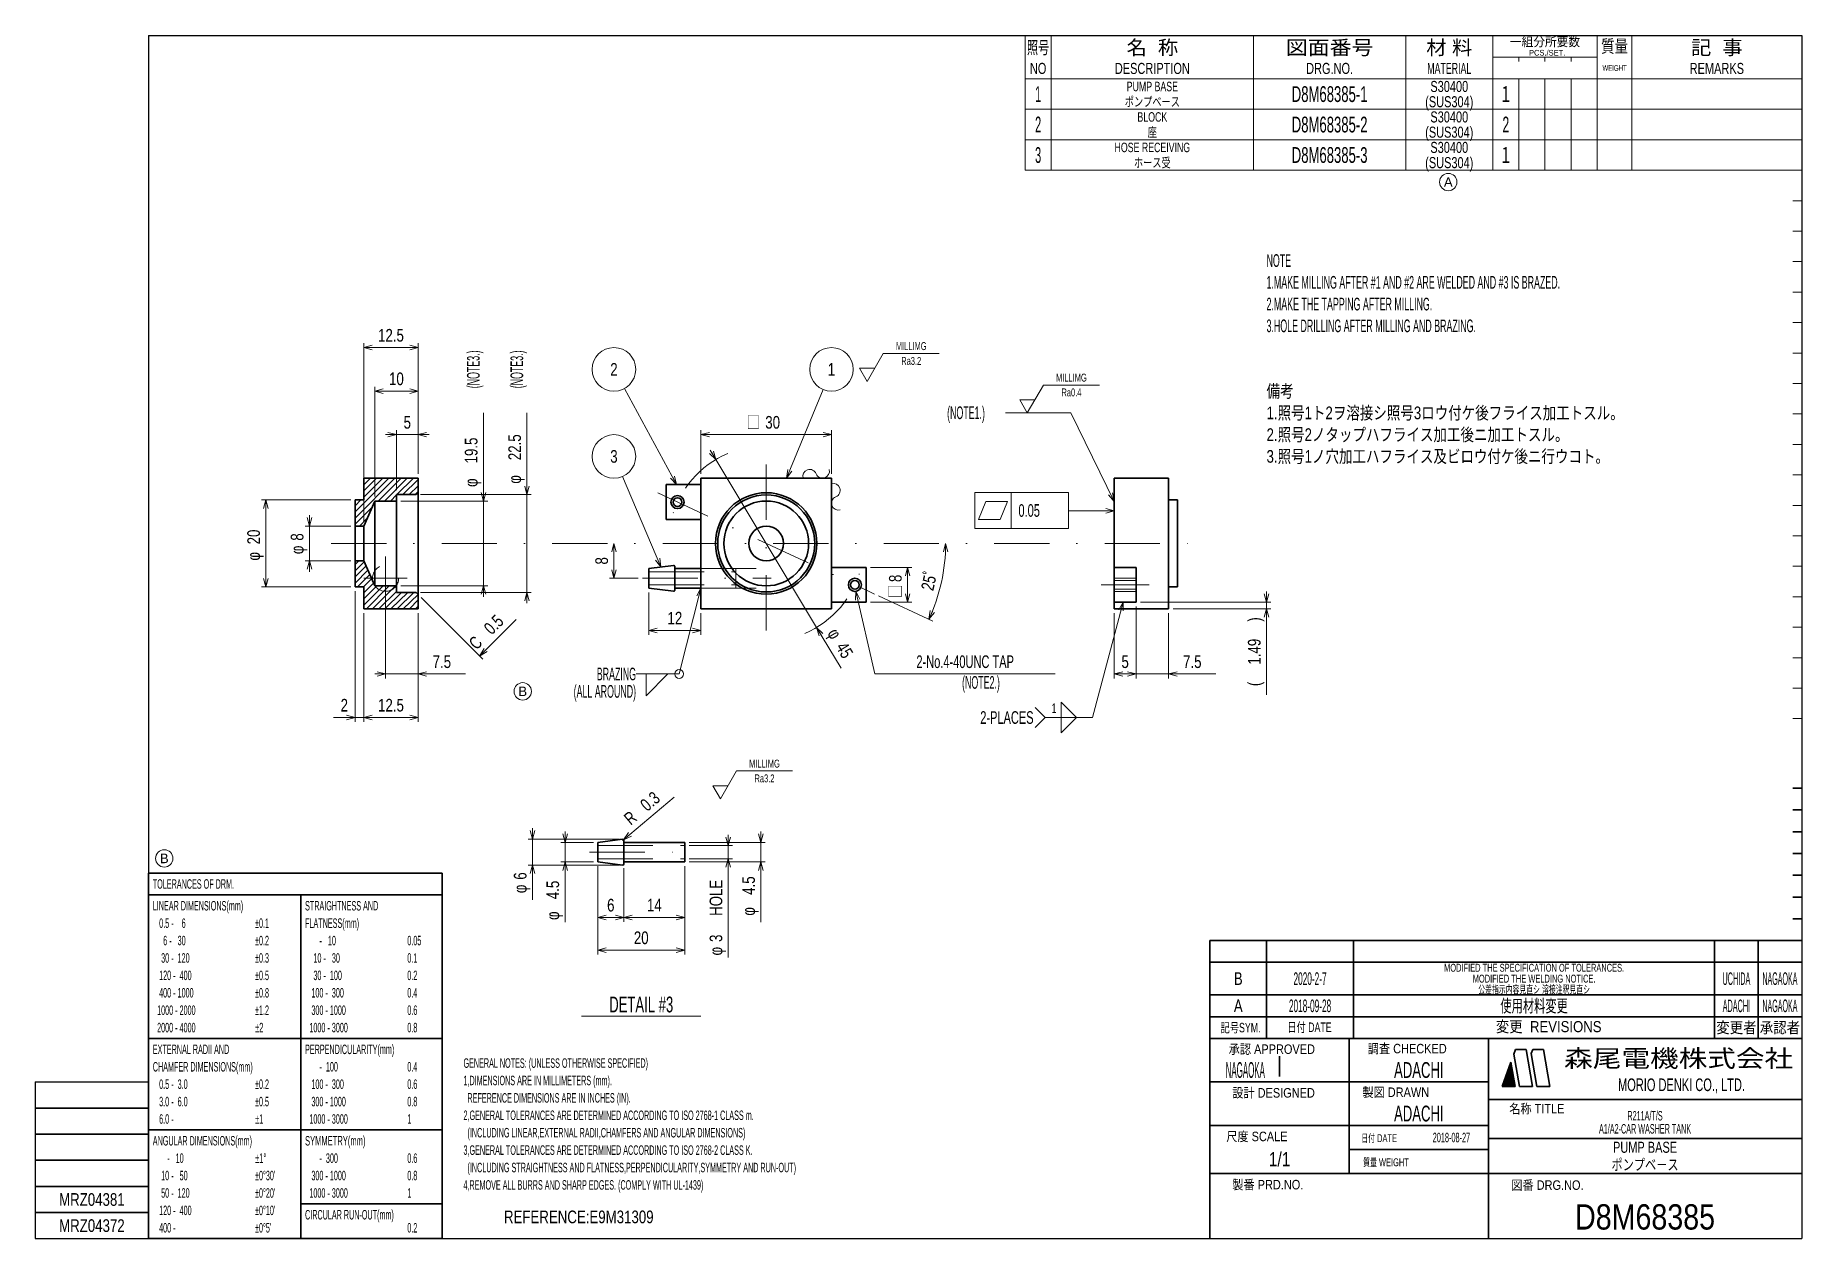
# Model space of a CAD drawing. Header units: millimetres. Extents: x 7 to 413, y 10 to 287.
import ezdxf
from ezdxf.enums import TextEntityAlignment as Align

# ---------------------------------------------------------------- set-up
doc = ezdxf.new("R2010")
doc.units = ezdxf.units.MM
doc.linetypes.add('DASHDOT', pattern=[25.3, 12.7, -6.3, 0, -6.3])
doc.linetypes.add('DASHED', pattern=[19, 12.7, -6.3])
for name, color, linetype in [('GR1_03', 7, 'Continuous'), ('GR1_15', 7, 'Continuous'), ('GR1_16', 7, 'Continuous'), ('図面枠B6M', 7, 'Continuous'), ('図面枠D8M', 7, 'Continuous'), ('表題、部品表_01', 7, 'Continuous'), ('表題、部品表_02', 7, 'Continuous'), ('表題、部品表_03', 7, 'Continuous'), ('表題、部品表_Layer1', 7, 'Continuous')]:
    doc.layers.add(name, color=color, linetype=linetype)
doc.styles.add('HG丸ｺﾞｼｯｸM-PRO', font='')
doc.styles.get('HG丸ｺﾞｼｯｸM-PRO').set_extended_font_data('HG丸ｺﾞｼｯｸM-PRO')

# ---------------------------------------------------------------- blocks, each defined once
blk = doc.blocks.new('BLKF024')
at = {"layer": '図面枠D8M', "color": 4, "linetype": 'Continuous', "lineweight": 13}
for p, q in [((344.778471, 46.998727), (346.524087, 48.744343)), ((344.8594, 47.221078), (346.502888, 48.864566)), ((344.940329, 47.443428), (346.48169, 48.984789)), ((345.021258, 47.665778), (346.460491, 49.105012)), ((345.102186, 47.888128), (346.439293, 49.225235)), ((345.183115, 48.110479), (346.418094, 49.345457)), ((345.264044, 48.332829), (346.396896, 49.46568)), ((345.344973, 48.555179), (346.375697, 49.585903)), ((345.425902, 48.777529), (346.354499, 49.706126)), ((345.506831, 48.999879), (346.3333, 49.826349)), ((345.58776, 49.22223), (346.312102, 49.946572)), ((345.668689, 49.44458), (346.290903, 50.066794)), ((345.749617, 49.66693), (346.269705, 50.187017)), ((345.830546, 49.88928), (346.248506, 50.30724)), ((345.911475, 50.111631), (346.227307, 50.427463)), ((345.992404, 50.333981), (346.206109, 50.547686)), ((346.073333, 50.556331), (346.18491, 50.667909)), ((346.154262, 50.778681), (346.163712, 50.788131)), ((344.157871, 45.246757), (346.693675, 47.782561)), ((344.211969, 45.442276), (346.672477, 47.902784)), ((344.292898, 45.664626), (346.651278, 48.023006)), ((344.299292, 45.246757), (346.714874, 47.662338)), ((344.373827, 45.886976), (346.63008, 48.143229)), ((344.440714, 45.246757), (346.736072, 47.542115)), ((344.454756, 46.109327), (346.608881, 48.263452)), ((344.535684, 46.331677), (346.587682, 48.383675)), ((344.582135, 45.246757), (346.757271, 47.421892)), ((344.616613, 46.554027), (346.566484, 48.503898)), ((344.697542, 46.776377), (346.545285, 48.624121)), ((344.723556, 45.246757), (346.778469, 47.301669)), ((344.864978, 45.246757), (346.799668, 47.181447)), ((345.006399, 45.246757), (346.820866, 47.061224)), ((345.147821, 45.246757), (346.842065, 46.941001)), ((345.289242, 45.246757), (346.863263, 46.820778)), ((345.430663, 45.246757), (346.884462, 46.700555)), ((345.572085, 45.246757), (346.90566, 46.580332)), ((345.713506, 45.246757), (346.926859, 46.46011)), ((345.854927, 45.246757), (346.948057, 46.339887)), ((345.996349, 45.246757), (346.969256, 46.219664)), ((346.13777, 45.246757), (346.990455, 46.099441)), ((346.279191, 45.246757), (347.011653, 45.979218)), ((346.420613, 45.246757), (347.032852, 45.858995)), ((346.562034, 45.246757), (347.05405, 45.738773)), ((346.703455, 45.246757), (347.075249, 45.61855)), ((346.844877, 45.246757), (347.096447, 45.498327)), ((346.986298, 45.246757), (347.117646, 45.378104)), ((347.12772, 45.246757), (347.138844, 45.257881))]:
    blk.add_line(p, q, dxfattribs=at)
blk = doc.blocks.new('BLKF023')
at = {"layer": '図面枠D8M', "color": 2, "linetype": 'Continuous', "lineweight": 25}
for p, q in [((33, 286.75), (413, 286.75)), ((33, 286.75), (33, 10.25)), ((413, 286.75), (413, 10.25)), ((7, 46.25), (7, 10.25)), ((7, 46.25), (33, 46.25)), ((7, 10.25), (413, 10.25))]:
    blk.add_line(p, q, dxfattribs=at)
at = {"layer": '図面枠D8M', "color": 4, "linetype": 'Continuous', "lineweight": 13}
for p, q in [((413, 269.75), (411, 269.75)), ((413, 262.75), (411, 262.75)), ((413, 255.75), (411, 255.75)), ((413, 248.75), (411, 248.75)), ((413, 241.75), (411, 241.75)), ((413, 234.75), (411, 234.75)), ((413, 227.75), (411, 227.75)), ((413, 220.75), (411, 220.75)), ((413, 213.75), (411, 213.75)), ((413, 206.75), (411, 206.75)), ((413, 199.75), (411, 199.75)), ((413, 192.75), (411, 192.75)), ((413, 185.75), (411, 185.75)), ((413, 178.75), (411, 178.75)), ((413, 171.75), (411, 171.75)), ((413, 164.75), (411, 164.75)), ((413, 157.75), (411, 157.75)), ((413, 150.75), (411, 150.75)), ((413, 143.75), (411, 143.75)), ((413, 136.75), (411, 136.75)), ((411, 129.75), (413, 129.75))]:
    blk.add_line(p, q, dxfattribs=at)
at = {"layer": '図面枠D8M', "color": 3, "linetype": 'Continuous', "lineweight": 35}
for p, q in [((413, 113.75), (411, 113.75)), ((413, 108.75), (411, 108.75)), ((413, 103.75), (411, 103.75)), ((413, 98.75), (411, 98.75)), ((413, 93.75), (411, 93.75)), ((413, 88.75), (411, 88.75)), ((413, 83.75), (411, 83.75)), ((277, 78.75), (413, 78.75)), ((277, 78.75), (277, 10.25)), ((290, 78.75), (290, 56.25)), ((310, 78.75), (310, 56.25)), ((393, 78.75), (393, 56.25)), ((403, 78.75), (403, 56.25)), ((277, 73.75), (413, 73.75)), ((277, 66.25), (413, 66.25)), ((277, 61.25), (413, 61.25)), ((277, 56.25), (413, 56.25)), ((309, 56.25), (309, 25.25)), ((341, 56.25), (341, 10.25)), ((346.84, 52.65), (347.23, 53.75)), ((347.23, 53.75), (349.64, 53.75)), ((351.14, 45.25), (349.64, 53.75)), ((351.18, 53.75), (350.82, 52.76)), ((351.18, 53.75), (353.64, 53.75)), ((355.14, 45.25), (353.64, 53.75)), ((293, 52.17), (293, 47.48)), ((344.14, 45.25), (346.16, 50.8)), ((347.14, 45.25), (346.16, 50.8)), ((348.14, 45.25), (346.84, 52.65)), ((352.14, 45.25), (350.82, 52.76)), ((277, 46.25), (341, 46.25)), ((344.14, 45.25), (347.14, 45.25)), ((348.14, 45.25), (351.14, 45.25)), ((352.14, 45.25), (355.14, 45.25)), ((341, 42.25), (413, 42.25)), ((7, 40.25), (33, 40.25)), ((7, 34.25), (33, 34.25)), ((277, 36.25), (341, 36.25)), ((341, 33.25), (413, 33.25)), ((309, 30.75), (341, 30.75)), ((7, 28.25), (33, 28.25)), ((277, 25.25), (413, 25.25)), ((7, 22.25), (33, 22.25)), ((33, 16.25), (7, 16.25))]:
    blk.add_line(p, q, dxfattribs=at)
at = {"layer": '図面枠D8M', "color": 4, "linetype": 'Continuous', "lineweight": 13}
blk.add_blockref('BLKF024', (0, 0), dxfattribs=at)
at = {"layer": '図面枠D8M', "color": 4, "linetype": 'Continuous', "lineweight": 13, "style": 'HG丸ｺﾞｼｯｸM-PRO'}
for s, height, width, p in [('記号SYM.', 2.182, 0.69227, (284.03, 58.74)), ('日付 DATE', 2.182, 0.692507, (299.87, 58.83)), ('変更  REVISIONS', 2.5455, 0.887352, (354.85, 58.97)), ('変更者', 2.545, 0.887717, (398, 58.75)), ('承認者', 2.545, 0.887717, (408, 58.75)), ('承認 APPROVED', 2.1818, 0.863151, (291.21, 53.79)), ('調査 CHECKED', 2.182, 0.863174, (322.34, 53.92)), ('設計 DESIGNED', 2.1818, 0.862613, (291.61, 43.76)), ('製図 DRAWN', 2.182, 0.863099, (319.7, 43.9)), ('名称 TITLE', 2.182, 0.862489, (352.13, 40.11)), ('尺度 SCALE', 2.182, 0.862581, (287.78, 33.74)), ('日付 DATE', 1.818, 0.618255, (315.88, 33.34)), ('質量 WEIGHT', 1.818, 0.618812, (317.46, 27.8)), ('製番 PRD.NO.', 2.182, 0.863299, (290.29, 22.66)), ('図番 DRG.NO.', 2.182, 0.863083, (354.56, 22.56))]:
    blk.add_text(s, height=height, dxfattribs=dict(at, width=width)).set_placement(p, align=Align.MIDDLE_CENTER)
at = {"layer": '図面枠D8M', "color": 2, "linetype": 'Continuous', "lineweight": 25, "style": 'HG丸ｺﾞｼｯｸM-PRO', "width": 1.206081}
blk.add_text('森尾電機株式会社', height=4, dxfattribs=at).set_placement((384.72, 51.68), align=Align.MIDDLE_CENTER)
at = {"layer": '図面枠D8M', "color": 3, "linetype": 'Continuous', "lineweight": 35, "style": 'HG丸ｺﾞｼｯｸM-PRO', "width": 0.652197}
blk.add_text('MORIO DENKI CO., LTD.', height=2.9091, dxfattribs=at).set_placement((385.38, 45.61), align=Align.MIDDLE_CENTER)
blk = doc.blocks.new('BLKF025')
at = {"layer": '図面枠D8M', "color": 3, "linetype": 'Continuous', "lineweight": 35, "style": 'HG丸ｺﾞｼｯｸM-PRO'}
for s, height, width, p in [('MODIFIED THE SPECIFICATION OF TOLERANCES.', 1.8182, 0.618603, (351.5, 72.5)), ('B', 2.91, 0.78204, (283.5, 70)), ('2020-2-7', 2.909, 0.488281, (300, 70)), ('UCHIDA', 2.909, 0.415827, (398, 70)), ('NAGAOKA', 2.909, 0.334453, (408, 70)), ('A', 2.91, 0.782973, (283.5, 63.75)), ('2018-09-28', 2.909, 0.488281, (300, 63.75)), ('使用材料変更', 2.909, 0.651535, (351.5, 63.75)), ('ADACHI', 2.909, 0.415454, (398, 63.75)), ('NAGAOKA', 2.909, 0.334453, (408, 63.75)), ('NAGAOKA', 3.636, 0.374843, (285.11, 49)), ('ADACHI', 3.636, 0.619335, (325, 49)), ('ADACHI', 3.636, 0.619335, (325, 39)), ('A1/A2-CAR WASHER TANK', 2.1818, 0.522378, (377, 35.5)), ('R211A/T/S', 2.182, 0.521472, (377, 38.5)), ('2018-08-27', 2.182, 0.482412, (332.5, 33.5)), ('PUMP BASE', 2.545, 0.742362, (377, 31.25)), ('1/1', 3.273, 0.80628, (293, 28.5)), ('D8M68385', 5.818, 0.845432, (377, 15.25))]:
    blk.add_text(s, height=height, dxfattribs=dict(at, width=width)).set_placement(p, align=Align.MIDDLE_CENTER)
blk = doc.blocks.new('BLKF026')
at = {"layer": 'GR1_03', "color": 4, "linetype": 'Continuous', "lineweight": 13}
for p, q in [((80.5, 175.828427), (89.671573, 185)), ((80.5, 177.24264), (88.257359, 185)), ((82.5, 180.656854), (86.843146, 185)), ((82.5, 182.071068), (85.428932, 185)), ((82.5, 183.485281), (84.014718, 185)), ((82.5, 184.899495), (82.600505, 185)), ((85.835786, 179.75), (91.085786, 185)), ((87.25, 179.75), (92.5, 185)), ((90.064213, 181.25), (93.914213, 185)), ((91.478427, 181.25), (95, 184.671573)), ((92.892641, 181.25), (95, 183.257359)), ((80.5, 178.656854), (81.843146, 180)), ((88.664213, 179.75), (90, 181.185786)), ((94.306854, 181.25), (95, 181.943146)), ((80.5, 174.414213), (84.357087, 178.271301)), ((81.5, 174), (83.269231, 175.769231))]:
    blk.add_line(p, q, dxfattribs=at)
blk = doc.blocks.new('BLKF027')
at = {"layer": 'GR1_03', "color": 4, "linetype": 'Continuous', "lineweight": 13}
for p, q in [((80.5, 165.134776), (81.365224, 166)), ((80.5, 163.720563), (82.584678, 165.805241)), ((80.5, 162.306349), (83.013227, 164.819577)), ((80.5, 160.892135), (83.441777, 163.833913)), ((81.022078, 160), (83.870326, 162.848249)), ((82.436291, 160), (84.298876, 161.862585)), ((82.5, 158.649495), (84.727426, 160.876921)), ((82.5, 155.821068), (86.928932, 160.25)), ((82.5, 157.235281), (85.514718, 160.25)), ((83.093146, 155), (88.343146, 160.25)), ((84.507359, 155), (89.757359, 160.25)), ((85.921573, 155), (90, 158.978427)), ((87.335786, 155), (91.185786, 158.75)), ((88.75, 155), (92.6, 158.75)), ((90.164213, 155), (94.014213, 158.75)), ((91.578427, 155), (94.964213, 158.285786)), ((92.992641, 155), (95, 157.007359)), ((94.406854, 155), (95, 155.593146))]:
    blk.add_line(p, q, dxfattribs=at)
blk = doc.blocks.new('FXTIP_ARROW_S')
at = {"color": 0, "linetype": 'Continuous', "lineweight": -2}
for q in [(-1, 0), (-0.97, 0.26), (-0.97, -0.26)]:
    blk.add_line((0, 0), q, dxfattribs=at)
blk = doc.blocks.new('BLKF028')
at = {"layer": '表題、部品表_02', "color": 4, "linetype": 'Continuous', "lineweight": 13}
for p, q in [((234.5, 276.75), (234.5, 269.75)), ((234.5, 276.75), (413, 276.75)), ((240.5, 276.75), (240.5, 269.75)), ((287, 276.75), (287, 269.75)), ((322, 276.75), (322, 269.75)), ((342, 276.75), (342, 269.75)), ((348, 276.75), (348, 269.75)), ((354, 276.75), (354, 269.75)), ((360, 269.75), (360, 276.75)), ((366, 276.75), (366, 269.75)), ((374, 276.75), (374, 269.75)), ((413, 276.75), (413, 269.75)), ((234.5, 269.75), (413, 269.75))]:
    blk.add_line(p, q, dxfattribs=at)
blk = doc.blocks.new('BLKF030')
at = {"layer": '表題、部品表_02', "color": 4, "linetype": 'Continuous', "lineweight": 13}
for p, q in [((234.5, 269.75), (234.5, 262.75)), ((234.5, 269.75), (413, 269.75)), ((240.5, 269.75), (240.5, 262.75)), ((287, 269.75), (287, 262.75)), ((322, 269.75), (322, 262.75)), ((342, 269.75), (342, 262.75)), ((348, 269.75), (348, 262.75)), ((354, 269.75), (354, 262.75)), ((360, 262.75), (360, 269.75)), ((366, 269.75), (366, 262.75)), ((374, 269.75), (374, 262.75)), ((413, 269.75), (413, 262.75)), ((234.5, 262.75), (413, 262.75))]:
    blk.add_line(p, q, dxfattribs=at)
blk = doc.blocks.new('BLKF032')
at = {"layer": '表題、部品表_02', "color": 4, "linetype": 'Continuous', "lineweight": 13}
for p, q in [((234.5, 262.75), (234.5, 255.75)), ((234.5, 262.75), (413, 262.75)), ((240.5, 262.75), (240.5, 255.75)), ((287, 262.75), (287, 255.75)), ((322, 262.75), (322, 255.75)), ((342, 262.75), (342, 255.75)), ((348, 262.75), (348, 255.75)), ((354, 262.75), (354, 255.75)), ((360, 255.75), (360, 262.75)), ((366, 262.75), (366, 255.75)), ((374, 262.75), (374, 255.75)), ((413, 262.75), (413, 255.75)), ((234.5, 255.75), (413, 255.75))]:
    blk.add_line(p, q, dxfattribs=at)
blk = doc.blocks.new('FXTIP_ARROW_E')
at = {"color": 0, "linetype": 'Continuous', "lineweight": -2}
for q in [(-1, 0), (-0.97, 0.26), (-0.97, -0.26)]:
    blk.add_line((0, 0), q, dxfattribs=at)
blk = doc.blocks.new('BLKF034')
at = {"layer": 'GR1_16', "color": 4, "linetype": 'Continuous', "lineweight": 13}
for p, q in [((246.31, 130), (242.81, 133.5)), ((242.81, 126.5), (242.81, 133.5)), ((246.31, 130), (242.81, 126.5))]:
    blk.add_line(p, q, dxfattribs=at)
blk = doc.blocks.new('BLKF035')
at = {"layer": '表題、部品表_Layer1', "color": 4, "linetype": 'Continuous', "lineweight": 13}
blk.add_circle((331.77, 253.04), 2, dxfattribs=at)
at = {"layer": '表題、部品表_Layer1', "color": 4, "linetype": 'Continuous', "lineweight": 13, "style": 'HG丸ｺﾞｼｯｸM-PRO', "width": 1.042301}
blk.add_text('A', height=2.18, dxfattribs=at).set_placement((331.77, 253.04), align=Align.MIDDLE_CENTER)
blk = doc.blocks.new('BLKF037')
at = {"layer": '表題、部品表_01', "color": 4, "linetype": 'Continuous', "lineweight": 13}
for p, q in [((234.5, 286.75), (234.5, 276.75)), ((234.5, 286.75), (413, 286.75)), ((240.5, 286.75), (240.5, 276.75)), ((287, 286.75), (287, 276.75)), ((322, 286.75), (322, 276.75)), ((342, 286.75), (342, 276.75)), ((366, 286.75), (366, 276.75)), ((374, 286.75), (374, 276.75)), ((413, 286.75), (413, 276.75)), ((342, 281.75), (366, 281.75)), ((348, 280.75), (348, 281.75)), ((354, 281.75), (354, 280.75)), ((360, 281.75), (360, 280.75)), ((234.5, 276.75), (413, 276.75))]:
    blk.add_line(p, q, dxfattribs=at)
at = {"layer": '表題、部品表_01', "color": 3, "linetype": 'Continuous', "lineweight": 35, "style": 'HG丸ｺﾞｼｯｸM-PRO'}
for s, height, width, p in [('照号', 2.909, 0.651535, (237.5, 283.95)), ('名  称', 3.273, 1.042426, (263.75, 283.95)), ('図面番号', 3.273, 1.127518, (304.5, 283.95)), ('材 料', 3.273, 1.042439, (332, 283.95)), ('一組分所要数', 2.036, 0.966638, (354, 285.25)), ('質量', 2.909, 0.781842, (370, 284.25)), ('記  事', 3.273, 1.042426, (393.5, 283.95)), ('NO', 2.545, 0.740841, (237.5, 279.15)), ('DESCRIPTION', 2.5455, 0.741365, (263.75, 279.15)), ('DRG.NO.', 2.545, 0.741189, (304.5, 279.15)), ('MATERIAL', 2.545, 0.594756, (332, 279.15)), ('PCS./SET.', 1.309, 0.862935, (354.5, 282.75)), ('REMARKS', 2.545, 0.742803, (393.5, 279.15)), ('WEIGHT', 1.309, 0.635507, (370, 279.25))]:
    blk.add_text(s, height=height, dxfattribs=dict(at, width=width)).set_placement(p, align=Align.MIDDLE_CENTER)
blk = doc.blocks.new('BLKF036')
at = {"layer": '表題、部品表_01', "color": 3, "linetype": 'Continuous', "lineweight": 13}
blk.add_blockref('BLKF037', (0, 0), dxfattribs=at)
blk = doc.blocks.new('BLKF038')
at = {"layer": '図面枠D8M', "color": 3, "linetype": 'Continuous', "lineweight": 35}
for p, q in [((33, 94.25), (100.5, 94.25)), ((33, 94.25), (33, 10.25)), ((100.5, 10.25), (100.5, 94.25)), ((33, 89.25), (100.5, 89.25)), ((68, 10.25), (68, 89.25)), ((33, 56.25), (68, 56.25)), ((68, 56.25), (100.5, 56.25)), ((33, 35.25), (68, 35.25)), ((68, 35.25), (100.5, 35.25)), ((68, 18.25), (100.5, 18.25)), ((33, 10.25), (100.5, 10.25))]:
    blk.add_line(p, q, dxfattribs=at)
at = {"layer": '図面枠D8M', "color": 4, "linetype": 'Continuous', "lineweight": 13, "style": 'HG丸ｺﾞｼｯｸM-PRO'}
for s, height, width, p in [('TOLERANCES OF DRM.', 2.1818, 0.522208, (34, 91.75)), ('LINEAR DIMENSIONS(mm)', 2.1818, 0.521664, (34, 86.75)), ('STRAIGHTNESS AND', 2.1818, 0.521949, (69, 86.75)), (' 0.5 -    6', 2.1818, 0.524049, (35, 82.75)), ('±0.1', 2.182, 0.52198, (57.5, 82.75)), ('FLATNESS(mm)', 2.1818, 0.521994, (69, 82.75)), ('   6 -   30', 2.1818, 0.52397, (35, 78.75)), ('±0.2', 2.182, 0.52198, (57.5, 78.75)), ('     -   10', 2.1818, 0.524651, (70, 78.75)), ('0.05', 2.182, 0.52205, (92.5, 78.75)), ('  30 -  120', 2.1818, 0.522893, (35, 74.75)), ('±0.3', 2.182, 0.52198, (57.5, 74.75)), ('  10 -   30', 2.1818, 0.523391, (70, 74.75)), ('0.1', 2.182, 0.522424, (92.5, 74.75)), (' 120 -  400', 2.1818, 0.52246, (35, 70.75)), ('±0.5', 2.182, 0.52198, (57.5, 70.75)), ('  30 -  100', 2.1818, 0.522893, (70, 70.75)), ('0.2', 2.182, 0.522424, (92.5, 70.75)), (' 400 - 1000', 2.1818, 0.52208, (35, 66.75)), ('±0.8', 2.182, 0.52198, (57.5, 66.75)), (' 100 -  300', 2.1818, 0.52246, (70, 66.75)), ('0.4', 2.182, 0.522424, (92.5, 66.75)), ('1000 - 2000', 2.1818, 0.521744, (35, 62.75)), ('±1.2', 2.182, 0.52198, (57.5, 62.75)), (' 300 - 1000', 2.1818, 0.52208, (70, 62.75)), ('0.6', 2.182, 0.522424, (92.5, 62.75)), ('2000 - 4000', 2.1818, 0.521744, (35, 58.75)), ('±2', 2.182, 0.521216, (57.5, 58.75)), ('1000 - 3000', 2.1818, 0.521744, (70, 58.75)), ('0.8', 2.182, 0.522424, (92.5, 58.75)), ('EXTERNAL RADII AND', 2.1818, 0.522426, (34, 53.75)), ('PERPENDICULARITY(mm)', 2.1818, 0.521822, (69, 53.75)), ('CHAMFER DIMENSIONS(mm)', 2.1818, 0.521615, (34, 49.75)), ('     -  100', 2.1818, 0.52397, (70, 49.75)), ('0.4', 2.182, 0.522424, (92.5, 49.75)), (' 0.5 -  3.0', 2.1818, 0.523514, (35, 45.75)), ('±0.2', 2.182, 0.52198, (57.5, 45.75)), (' 100 -  300', 2.1818, 0.52246, (70, 45.75)), ('0.6', 2.182, 0.522424, (92.5, 45.75)), (' 3.0 -  6.0', 2.1818, 0.523514, (35, 41.75)), ('±0.5', 2.182, 0.52198, (57.5, 41.75)), (' 300 - 1000', 2.1818, 0.52208, (70, 41.75)), ('0.8', 2.182, 0.522424, (92.5, 41.75)), (' 6.0 -', 2.182, 0.523279, (35, 37.75)), ('±1', 2.182, 0.521216, (57.5, 37.75)), ('1000 - 3000', 2.1818, 0.521744, (70, 37.75)), ('1', 2.18, 0.521199, (92.5, 37.75)), ('ANGULAR DIMENSIONS(mm)', 2.1818, 0.521887, (34, 32.75)), ('SYMMETRY(mm)', 2.1818, 0.521222, (69, 32.75)), ('     -   10', 2.1818, 0.524651, (35, 28.75)), ('±1°', 2.182, 0.52122, (57.5, 28.75)), ('     -  300', 2.1818, 0.52397, (70, 28.75)), ('0.6', 2.182, 0.522424, (92.5, 28.75)), ('  10 -   50', 2.1818, 0.523391, (35, 24.75)), ("±0°30'", 2.182, 0.521679, (57.5, 24.75)), (' 300 - 1000', 2.1818, 0.52208, (70, 24.75)), ('0.8', 2.182, 0.522424, (92.5, 24.75)), ('  50 -  120', 2.1818, 0.522893, (35, 20.75)), ("±0°20'", 2.182, 0.521679, (57.5, 20.75)), ('1000 - 3000', 2.1818, 0.521744, (70, 20.75)), ('1', 2.18, 0.521199, (92.5, 20.75)), (' 120 -  400', 2.1818, 0.52246, (35, 16.75)), ("±0°10'", 2.182, 0.521679, (57.5, 16.75)), ('CIRCULAR RUN-OUT(mm)', 2.1818, 0.521639, (69, 15.75)), (' 400 -', 2.182, 0.52234, (35, 12.75)), ("±0°5'", 2.182, 0.521776, (57.5, 12.75)), ('0.2', 2.182, 0.522424, (92.5, 12.75))]:
    blk.add_text(s, height=height, dxfattribs=dict(at, width=width)).set_placement(p, align=Align.MIDDLE_LEFT)
blk = doc.blocks.new('BLKF039')
at = {"layer": '表題、部品表_Layer1', "color": 4, "linetype": 'Continuous', "lineweight": 13}
blk.add_circle((36.64, 97.62), 2, dxfattribs=at)
at = {"layer": '表題、部品表_Layer1', "color": 4, "linetype": 'Continuous', "lineweight": 13, "style": 'HG丸ｺﾞｼｯｸM-PRO', "width": 1.04272}
blk.add_text('B', height=2.18, dxfattribs=at).set_placement((36.64, 97.62), align=Align.MIDDLE_CENTER)
blk = doc.blocks.new('BLKF040')
at = {"layer": '表題、部品表_Layer1', "color": 4, "linetype": 'Continuous', "lineweight": 13}
blk.add_circle((119.03, 136.01), 2, dxfattribs=at)
at = {"layer": '表題、部品表_Layer1', "color": 4, "linetype": 'Continuous', "lineweight": 13, "style": 'HG丸ｺﾞｼｯｸM-PRO', "width": 1.04272}
blk.add_text('B', height=2.18, dxfattribs=at).set_placement((119.03, 136.01), align=Align.MIDDLE_CENTER)

msp = doc.modelspace()

# ---------------------------------------------------------------- linework, layer by layer
at = {"layer": 'GR1_03', "color": 4, "linetype": 'DASHDOT', "lineweight": 13}
for p, q in [((175, 150), (175, 190)), ((150.08, 181.62), (199.92, 158.38)), ((75, 170), (275, 170)), ((87.5, 167), (87.5, 157)), ((92.5, 162), (82.5, 162)), ((146.55, 162), (176.16, 162)), ((252, 160.49), (263, 160.49)), ((141.93, 102.02), (142.27, 102.06)), ((142.27, 101.72), (142.27, 102.06)), ((134.38, 99.06), (158.91, 99.06)), ((141.93, 96.11), (142.27, 96.06)), ((142.27, 96.06), (142.27, 96.4))]:
    msp.add_line(p, q, dxfattribs=at)
at = {"layer": 'GR1_03', "color": 3, "linetype": 'Continuous', "lineweight": 35}
for p, q in [((82.5, 185), (95, 185)), ((82.5, 180), (82.5, 185)), ((95, 155), (95, 185)), ((160, 183.51), (152, 183.51)), ((152, 183.51), (152, 175.51)), ((190, 185), (160, 185)), ((160, 185), (160, 155)), ((190, 155), (190, 185)), ((267.5, 185), (255, 185)), ((255, 155), (255, 185)), ((267.5, 155), (267.5, 185)), ((80.5, 160), (80.5, 180)), ((80.5, 180), (82.5, 180)), ((82.5, 174), (85, 179.75)), ((85, 160.25), (85, 179.75)), ((85, 179.75), (90, 179.75)), ((90, 158.75), (90, 181.25)), ((90, 181.25), (94.5, 181.25)), ((94.5, 181.25), (95, 181.75)), ((269.5, 180), (267.5, 180)), ((269.5, 160), (269.5, 180)), ((160, 175.51), (152, 175.51)), ((80.5, 174), (82.5, 174)), ((82.5, 166), (82.5, 174)), ((80.5, 166), (82.5, 166)), ((82.5, 166), (85, 160.25)), ((148, 164.25), (153.66, 164.96)), ((148, 164.25), (148, 159.75)), ((154, 164.66), (154, 159.34)), ((154, 164.25), (160, 164.25)), ((190, 164.49), (198, 164.49)), ((198, 156.49), (198, 164.49)), ((255, 164.49), (260, 164.49)), ((260, 156.49), (260, 164.49)), ((80.5, 160), (82.5, 160)), ((82.5, 155), (82.5, 160)), ((85, 160.25), (90, 160.25)), ((90, 158.75), (94.5, 158.75)), ((94.5, 158.75), (95, 158.25)), ((148, 159.75), (153.66, 159.04)), ((154, 159.75), (160, 159.75)), ((269.5, 160), (267.5, 160)), ((82.5, 155), (95, 155)), ((160, 155), (190, 155)), ((190, 156.49), (198, 156.49)), ((255, 156.49), (260, 156.49)), ((267.5, 155), (255, 155)), ((136.27, 101.31), (141.93, 102.02)), ((142.27, 96.4), (142.27, 101.72)), ((136.27, 101.31), (136.27, 96.81)), ((142.27, 101.31), (156.27, 101.31)), ((156.27, 101.31), (156.27, 96.81)), ((136.27, 96.81), (141.93, 96.11)), ((142.27, 96.81), (156.27, 96.81))]:
    msp.add_line(p, q, dxfattribs=at)
at = {"layer": 'GR1_03', "color": 4, "linetype": 'DASHED', "lineweight": 13}
for p, q in [((148, 163.5), (168, 163.5)), ((160, 164.25), (175, 164.25)), ((168, 164.25), (168, 159.75)), ((148, 160.5), (168, 160.5)), ((160, 159.75), (175, 159.75)), ((255, 161.99), (260, 161.99)), ((255, 161.49), (260, 161.49)), ((255, 159.49), (260, 159.49)), ((255, 158.99), (260, 158.99)), ((136.27, 100.56), (156.27, 100.56)), ((136.27, 97.56), (156.27, 97.56))]:
    msp.add_line(p, q, dxfattribs=at)
at = {"layer": 'GR1_03', "color": 3, "linetype": 'Continuous', "lineweight": 35}
for centre, radius in [((154.61, 179.51), 1.5), ((154.61, 179.51), 1), ((175, 170), 11.65), ((175, 170), 11.15), ((175, 170), 9.75), ((175, 170), 4), ((195.39, 160.49), 1.5), ((195.39, 160.49), 1)]:
    msp.add_circle(centre, radius, dxfattribs=at)
at = {"layer": 'GR1_03', "color": 4, "linetype": 'DASHDOT', "lineweight": 13}
msp.add_circle((87.5, 162), 3, dxfattribs=at)
msp.add_arc((175, 170), 22.5, 113.1897, 165.2403, dxfattribs=at)
at = {"layer": 'GR1_03', "color": 4, "linetype": 'Continuous', "lineweight": 13}
for centre, start, end in [((184.99, 185.42), 21.6148, 195.2551), ((187.94, 186.58), 201.6148, 15.2551), ((190.42, 182.19), 291.6148, 105.2551), ((191.58, 179.24), 111.6148, 285.2551)]:
    msp.add_arc(centre, 1.58, start, end, dxfattribs=at)
at = {"layer": 'GR1_03', "color": 3, "linetype": 'Continuous', "lineweight": 35}
for centre, start, end in [((153.7, 164.66), 0, 97.125), ((153.7, 159.34), 262.875, 0), ((141.97, 101.72), 0, 97.125), ((141.97, 96.4), 262.875, 0)]:
    msp.add_arc(centre, 0.3, start, end, dxfattribs=at)
at = {"layer": 'GR1_15', "color": 4, "linetype": 'Continuous', "lineweight": 13}
for p, q in [((154.39, 183.51), (142.39, 205.61)), ((179.67, 185), (188.09, 205.38)), ((150.79, 164.6), (141.95, 185.4))]:
    msp.add_line(p, q, dxfattribs=at)
for centre in [(140, 210), (190, 210), (140, 190)]:
    msp.add_circle(centre, 5, dxfattribs=at)
at = {"layer": 'GR1_16', "color": 4, "linetype": 'Continuous', "lineweight": 13}
for p, q in [((82.5, 175), (82.5, 216)), ((95, 186), (95, 216)), ((82.5, 215), (95, 215)), ((198.19, 207.24), (201.88, 213.64)), ((201.88, 213.64), (214.78, 213.64)), ((196.46, 210.24), (198.19, 207.24)), ((196.46, 210.24), (199.92, 210.24)), ((85, 180.75), (85, 206)), ((85, 205), (95, 205)), ((95, 186), (95, 206)), ((233.27, 203), (235, 200)), ((233.27, 203), (236.73, 203)), ((235, 200), (238.7, 206.4)), ((238.7, 206.4), (251.6, 206.4)), ((110, 179.75), (110, 200)), ((120, 181.25), (120, 200)), ((245, 200), (230, 200)), ((255, 179.63), (245, 200)), ((87.5, 195), (90, 195)), ((90, 182.25), (90, 196)), ((90, 195), (95, 195)), ((95, 186), (95, 196)), ((95, 195), (97.5, 195)), ((160, 186), (160, 196)), ((160, 195), (190, 195)), ((190, 186), (190, 196)), ((163.42, 189.29), (162.14, 191.44)), ((186.58, 150.71), (163.42, 189.29)), ((79.5, 180), (59, 180)), ((60, 160), (60, 180)), ((91, 179.75), (111, 179.75)), ((95.5, 181.25), (121, 181.25)), ((110, 160.25), (110, 179.75)), ((120, 158.75), (120, 181.25)), ((222.97, 181.74), (222.97, 173.41)), ((222.97, 181.74), (231.3, 181.74)), ((223.8, 175.49), (225.47, 179.66)), ((225.47, 179.66), (230.47, 179.66)), ((230.47, 179.66), (228.8, 175.49)), ((231.3, 181.74), (231.3, 173.41)), ((231.3, 181.74), (244.5, 181.74)), ((244.5, 181.74), (244.5, 173.41)), ((70, 174), (70, 176.5)), ((228.8, 175.49), (223.8, 175.49)), ((255, 177.5), (244.5, 177.5)), ((79.5, 174), (69, 174)), ((70, 166), (70, 174)), ((222.97, 173.41), (231.3, 173.41)), ((231.3, 173.41), (244.5, 173.41)), ((140, 162), (140, 170)), ((79.5, 166), (69, 166)), ((70, 163.5), (70, 166)), ((199, 164.49), (208.5, 164.49)), ((207.5, 156.49), (207.5, 164.49)), ((79.5, 160), (59, 160)), ((80.5, 159), (80.5, 129)), ((87.5, 161), (87.5, 139)), ((91, 160.25), (111, 160.25)), ((95.5, 158.75), (121, 158.75)), ((110, 157.75), (110, 160.25)), ((120, 156.25), (120, 158.75)), ((145.55, 162), (139, 162)), ((148, 158.75), (148, 149)), ((160, 159.75), (155, 140)), ((195.59, 159), (200, 140)), ((290, 156.49), (290, 158.99)), ((95.71, 157.54), (109.83, 143.42)), ((199, 156.49), (208.5, 156.49)), ((200.83, 157.96), (213.27, 152.15)), ((257.03, 156.49), (250, 130)), ((260, 155.49), (260, 139)), ((261, 156.49), (291, 156.49)), ((268.5, 155), (291, 155)), ((290, 155), (290, 156.49)), ((290, 135.24), (290, 155)), ((82.5, 154), (82.5, 129)), ((95, 154), (95, 129)), ((95, 154), (95, 139)), ((109.13, 144.13), (117.5, 152.5)), ((160, 154), (160, 149)), ((186.58, 150.71), (192.2, 141.34)), ((255, 154), (255, 139)), ((267.5, 154), (267.5, 139)), ((148, 150), (160, 150)), ((85, 140), (87.5, 140)), ((87.5, 140), (95, 140)), ((95, 140), (105.88, 140)), ((155, 140), (145.08, 140)), ((147.4, 140), (147.4, 135)), ((147.4, 135), (152.4, 140)), ((200, 140), (241.45, 140)), ((255, 140), (260, 140)), ((260, 140), (267.5, 140)), ((267.5, 140), (278.38, 140)), ((75.54, 130), (80.5, 130)), ((80.5, 130), (82.5, 130)), ((82.5, 130), (95, 130)), ((236.83, 132.29), (239.12, 130)), ((236.83, 127.71), (239.12, 130)), ((250, 130), (239.12, 130)), ((162.73, 114.31), (164.46, 111.31)), ((162.73, 114.31), (166.19, 114.31)), ((164.46, 111.31), (168.15, 117.71)), ((168.15, 117.71), (181.05, 117.71)), ((142.2, 101.92), (153.82, 111.68)), ((141.27, 102.06), (120.27, 102.06)), ((121.27, 102.06), (121.27, 104.56)), ((121.27, 96.06), (121.27, 102.06)), ((128.77, 101.31), (128.77, 103.81)), ((142.2, 101.92), (141.97, 101.72)), ((166.27, 100.56), (166.27, 103.06)), ((173.77, 101.31), (173.77, 103.81)), ((135.27, 101.31), (127.77, 101.31)), ((128.77, 96.81), (128.77, 101.31)), ((157.27, 101.31), (174.77, 101.31)), ((157.27, 100.56), (167.27, 100.56)), ((157.27, 97.56), (167.27, 97.56)), ((166.27, 97.56), (166.27, 100.56)), ((166.27, 74.84), (166.27, 97.56)), ((173.77, 96.81), (173.77, 101.31)), ((141.27, 96.06), (120.27, 96.06)), ((121.27, 88.14), (121.27, 96.06)), ((135.27, 96.81), (127.77, 96.81)), ((128.77, 82.97), (128.77, 96.81)), ((136.27, 95.81), (136.27, 75.56)), ((136.27, 95.81), (136.27, 83.06)), ((142.27, 95.4), (142.27, 83.06)), ((156.27, 95.81), (156.27, 75.56)), ((156.27, 95.81), (156.27, 83.06)), ((157.27, 96.81), (174.77, 96.81)), ((173.77, 82.97), (173.77, 96.81)), ((136.27, 84.06), (142.27, 84.06)), ((142.27, 84.06), (156.27, 84.06)), ((136.27, 76.56), (156.27, 76.56)), ((132.57, 61.36), (159.97, 61.36))]:
    msp.add_line(p, q, dxfattribs=at)
msp.add_circle((155, 140), 1, dxfattribs=at)
msp.add_arc((175, 170), 41.23, 335, 0, dxfattribs=at)
at = {"layer": 'GR1_16', "color": 4, "linetype": 'DASHDOT', "lineweight": 13}
msp.add_arc((175, 170), 22.5, 293.1897, 345.2403, dxfattribs=at)

# ---------------------------------------------------------------- block references
at = {"layer": 'GR1_03', "color": 4, "linetype": 'Continuous', "lineweight": 13}
for name in ['BLKF026', 'BLKF027']:
    msp.add_blockref(name, (0, 0), dxfattribs=at)
at = {"layer": 'GR1_15', "color": 4, "linetype": 'Continuous', "lineweight": 13, "xscale": 2, "yscale": 2}
for p, rotation in [((179.67, 185), 247.5443764811544), ((154.39, 183.51), 298.5026606806505), ((150.79, 164.6), 293.0125767817881)]:
    msp.add_blockref('FXTIP_ARROW_S', p, dxfattribs=dict(at, rotation=rotation))
at = {"layer": 'GR1_16', "color": 4, "linetype": 'Continuous', "lineweight": 13, "xscale": 2, "yscale": 2}
for name, p, rotation in [('FXTIP_ARROW_S', (82.5, 215), 180), ('FXTIP_ARROW_E', (95, 215), 360), ('FXTIP_ARROW_S', (85, 205), 180), ('FXTIP_ARROW_E', (95, 205), 360), ('FXTIP_ARROW_E', (90, 195), 360), ('FXTIP_ARROW_S', (95, 195), 180), ('FXTIP_ARROW_S', (160, 195), 180), ('FXTIP_ARROW_E', (190, 195), 360), ('FXTIP_ARROW_S', (163.42, 189.29), 300.9637565320742), ('FXTIP_ARROW_S', (120, 181.25), 270), ('FXTIP_ARROW_E', (60, 180), 90), ('FXTIP_ARROW_S', (110, 179.75), 270), ('FXTIP_ARROW_S', (255, 179.63), 296.1511795715368), ('FXTIP_ARROW_S', (70, 174), 270), ('FXTIP_ARROW_E', (140, 170), 90), ('FXTIP_ARROW_S', (216.23, 170), 90.00000000000006), ('FXTIP_ARROW_E', (70, 166), 90), ('FXTIP_ARROW_S', (140, 162), 270), ('FXTIP_ARROW_E', (207.5, 164.49), 90), ('FXTIP_ARROW_S', (60, 160), 270), ('FXTIP_ARROW_E', (110, 160.25), 90), ('FXTIP_ARROW_E', (120, 158.75), 90), ('FXTIP_ARROW_S', (160, 159.75), 75.79323388223962), ('FXTIP_ARROW_S', (195.59, 159), 103.0790320458782), ('FXTIP_ARROW_S', (207.5, 156.49), 270), ('FXTIP_ARROW_S', (290, 156.49), 270), ('FXTIP_ARROW_E', (212.37, 152.58), 245.0000002472707), ('FXTIP_ARROW_S', (257.03, 156.49), 75.1455044857242), ('FXTIP_ARROW_E', (290, 155), 90), ('FXTIP_ARROW_S', (148, 150), 180), ('FXTIP_ARROW_E', (160, 150), 360), ('FXTIP_ARROW_S', (186.58, 150.71), 120.9637565320737), ('FXTIP_ARROW_S', (109.13, 144.13), 225.0000000000004), ('FXTIP_ARROW_E', (87.5, 140), 360), ('FXTIP_ARROW_S', (95, 140), 180), ('FXTIP_ARROW_S', (255, 140), 180), ('FXTIP_ARROW_E', (260, 140), 360), ('FXTIP_ARROW_S', (267.5, 140), 180), ('FXTIP_ARROW_E', (80.5, 130), 360), ('FXTIP_ARROW_S', (82.5, 130), 180), ('FXTIP_ARROW_E', (95, 130), 360), ('FXTIP_ARROW_S', (121.27, 102.06), 270), ('FXTIP_ARROW_S', (128.77, 101.31), 270), ('FXTIP_ARROW_S', (142.2, 101.92), 220.0517868491558), ('FXTIP_ARROW_S', (166.27, 100.56), 270), ('FXTIP_ARROW_S', (173.77, 101.31), 270), ('FXTIP_ARROW_E', (166.27, 97.56), 90), ('FXTIP_ARROW_E', (121.27, 96.06), 90), ('FXTIP_ARROW_E', (128.77, 96.81), 90), ('FXTIP_ARROW_E', (173.77, 96.81), 90), ('FXTIP_ARROW_S', (136.27, 84.06), 180), ('FXTIP_ARROW_E', (142.27, 84.06), 360), ('FXTIP_ARROW_S', (142.27, 84.06), 180), ('FXTIP_ARROW_E', (156.27, 84.06), 360), ('FXTIP_ARROW_S', (136.27, 76.56), 180), ('FXTIP_ARROW_E', (156.27, 76.56), 360)]:
    msp.add_blockref(name, p, dxfattribs=dict(at, rotation=rotation))
msp.add_blockref('FXTIP_ARROW_S', (255, 177.5), dxfattribs=at)
at = {"layer": 'GR1_16', "color": 4, "linetype": 'Continuous', "lineweight": 13}
msp.add_blockref('BLKF034', (0, 0), dxfattribs=at)
at = {"layer": '図面枠D8M', "color": 4, "linetype": 'Continuous', "lineweight": 35}
msp.add_blockref('BLKF023', (0, 0), dxfattribs=at)
at = {"layer": '図面枠D8M', "color": 4, "linetype": 'Continuous', "lineweight": 13}
msp.add_blockref('BLKF038', (0, 0), dxfattribs=at)
at = {"layer": '図面枠D8M', "color": 3, "linetype": 'Continuous', "lineweight": 35}
msp.add_blockref('BLKF025', (0, 0), dxfattribs=at)
at = {"layer": '表題、部品表_01', "color": 3, "linetype": 'Continuous', "lineweight": 13}
msp.add_blockref('BLKF036', (0, 0), dxfattribs=at)
at = {"layer": '表題、部品表_02', "color": 4, "linetype": 'Continuous', "lineweight": 13}
for name in ['BLKF028', 'BLKF030', 'BLKF032']:
    msp.add_blockref(name, (0, 0), dxfattribs=at)
at = {"layer": '表題、部品表_Layer1', "color": 4, "linetype": 'Continuous', "lineweight": 13}
for name in ['BLKF035', 'BLKF040', 'BLKF039']:
    msp.add_blockref(name, (0, 0), dxfattribs=at)

# ---------------------------------------------------------------- texts
at = {"layer": 'GR1_15', "color": 3, "linetype": 'Continuous', "lineweight": 35, "style": 'HG丸ｺﾞｼｯｸM-PRO', "width": 0.784542}
for s, p in [('2', (140, 210)), ('1', (190, 210)), ('3', (140, 190))]:
    msp.add_text(s, height=2.91, rotation=0, dxfattribs=at).set_placement(p, align=Align.MIDDLE_CENTER)
at = {"layer": 'GR1_16', "color": 3, "linetype": 'Continuous', "lineweight": 35, "style": 'HG丸ｺﾞｼｯｸM-PRO'}
for s, height, width, p in [('NOTE', 2.909, 0.521195, (290, 235)), ('1.MAKE MILLING AFTER #1 AND #2 ARE WELDED AND #3 IS BRAZED.', 2.9091, 0.522784, (290, 230)), ('2.MAKE THE TAPPING AFTER MILLING.', 2.9091, 0.522895, (290, 225)), ('3.HOLE DRILLING AFTER MILLING AND BRAZING.', 2.9091, 0.52274, (290, 220)), ('備考', 2.909, 0.781842, (290, 205)), ('1.照号1ト2ヲ溶接シ照号3ロウ付ケ後フライス加工トスル。', 2.9091, 0.782176, (290, 200)), ('2.照号2ノタップハフライス加工後ニ加工トスル。', 2.9091, 0.782066, (290, 195)), ('3.照号1ノ穴加工ハフライス及ビロウ付ケ後ニ行ウコト。', 2.9091, 0.78204, (290, 190)), ('0.05', 2.909, 0.652563, (232.97, 177.57))]:
    msp.add_text(s, height=height, dxfattribs=dict(at, width=width)).set_placement(p, align=Align.MIDDLE_LEFT)
for s, height, rotation, width, p in [('12.5', 2.909, 0, 0.784749, (88.75, 215.5)), ('(NOTE3.)', 2.909, 90, 0.521641, (110, 210)), ('(NOTE3.)', 2.909, 90, 0.521641, (120, 210)), ('10', 2.909, 0, 0.784542, (90, 205.5)), ('5', 2.91, 0, 0.784542, (92.5, 195.5)), ('□', 2.91, 0, 0.781842, (172.04, 195.5)), ('30', 2.909, 0, 0.784542, (176.48, 195.5)), ('22.5', 2.909, 90, 0.784749, (119.5, 192.1)), ('19.5', 2.909, 90, 0.784749, (109.5, 191.35)), ('φ', 2.91, 90, 0.781842, (109.5, 183.96)), ('φ', 2.91, 90, 0.781842, (119.5, 184.71)), ('20', 2.909, 90, 0.784542, (59.5, 171.48)), ('8', 2.91, 90, 0.784542, (69.5, 171.48)), ('φ', 2.91, 90, 0.781842, (59.5, 167.04)), ('φ', 2.91, 90, 0.781842, (69.5, 168.52)), ('8', 2.91, 90, 0.784542, (139.5, 166)), ('8', 2.91, 90, 0.784542, (207, 161.97)), ('25ﾟ', 2.909, 77.5, 0.783712, (214.77, 161.18)), ('□', 2.91, 90, 0.781842, (207, 159.01)), ('12', 2.909, 0, 0.784542, (154, 150.5)), ('0.5', 2.909, 45, 0.784839, (114, 149.71)), (')', 2.91, 90, 0.781868, (289.5, 152.52)), ('C', 2.91, 45, 0.782198, (109.82, 145.53)), ('φ', 2.91, 300.9637, 0.781842, (188.73, 148.08)), ('45', 2.909, 300.9637, 0.784542, (191.02, 144.28)), ('1.49', 2.909, 90, 0.784749, (289.5, 145.12)), ('7.5', 2.909, 0, 0.784839, (100.44, 140.5)), ('5', 2.91, 0, 0.784542, (257.5, 140.5)), ('7.5', 2.909, 0, 0.784839, (272.94, 140.5)), ('(', 2.91, 90, 0.781868, (289.5, 137.72)), ('2', 2.91, 0, 0.784542, (78.02, 130.5)), ('12.5', 2.909, 0, 0.784749, (88.75, 130.5)), ('0.3', 2.909, 40.0518, 0.784839, (149.8, 108.96)), ('R', 2.91, 40.0518, 0.781552, (145.27, 105.15)), ('6', 2.91, 90, 0.784542, (120.77, 93.58)), ('φ', 2.91, 90, 0.781842, (120.77, 90.62)), ('4.5', 2.909, 90, 0.784839, (128.27, 90.38)), (' HOLE', 2.909, 90, 0.78303, (165.77, 88.15)), ('4.5', 2.909, 90, 0.784839, (173.27, 91.37)), ('φ', 2.91, 90, 0.781842, (128.27, 84.46)), ('6', 2.91, 0, 0.784542, (139.27, 84.56)), ('14', 2.909, 0, 0.784542, (149.27, 84.56)), ('φ', 2.91, 90, 0.781842, (173.27, 85.45)), ('20', 2.909, 0, 0.784542, (146.27, 77.06)), ('3', 2.91, 90, 0.784542, (165.77, 79.27)), ('φ', 2.91, 90, 0.781842, (165.77, 76.31))]:
    msp.add_text(s, height=height, rotation=rotation, dxfattribs=dict(at, width=width)).set_placement(p, align=Align.BOTTOM_CENTER)
for s, height, width, p in [('MILLIMG', 1.818, 0.618349, (208.33, 215.34)), ('Ra3.2', 1.818, 0.619742, (208.33, 211.94)), ('MILLIMG', 1.818, 0.618349, (245.15, 208.1)), ('Ra0.4', 1.818, 0.619742, (245.15, 204.7)), ('1', 2.18, 0.691275, (241.15, 132.14)), ('MILLIMG', 1.818, 0.618349, (174.6, 119.41)), ('Ra3.2', 1.818, 0.619742, (174.6, 116.01)), ('DETAIL #3', 3.636, 0.618265, (146.27, 64.06))]:
    msp.add_text(s, height=height, dxfattribs=dict(at, width=width)).set_placement(p, align=Align.MIDDLE_CENTER)
for s, height, width, p in [('(NOTE1.)', 2.909, 0.521641, (220.92, 197.7)), ('2-No.4-40UNC TAP', 2.9091, 0.651925, (220.73, 140.5)), ('(NOTE2.)', 2.909, 0.521641, (224.36, 135.74))]:
    msp.add_text(s, height=height, dxfattribs=dict(at, width=width)).set_placement(p, align=Align.BOTTOM_CENTER)
for s, height, width, p in [('BRAZING', 2.909, 0.522085, (145.08, 140)), ('(ALL AROUND)', 2.9091, 0.52248, (145.08, 136)), ('2-PLACES', 2.909, 0.651437, (236.45, 130))]:
    msp.add_text(s, height=height, dxfattribs=dict(at, width=width)).set_placement(p, align=Align.MIDDLE_RIGHT)
at = {"layer": '図面枠B6M', "color": 3, "linetype": 'Continuous', "lineweight": 35, "style": 'HG丸ｺﾞｼｯｸM-PRO'}
for s, height, width, p in [('公差指示内容見直シ 溶接注釈見直シ', 1.8182, 0.61884, (351.5, 67.5)), ('REFERENCE:E9M31309', 2.9091, 0.783729, (131.91, 15.25))]:
    msp.add_text(s, height=height, dxfattribs=dict(at, width=width)).set_placement(p, align=Align.MIDDLE_CENTER)
at = {"layer": '図面枠D8M', "color": 3, "linetype": 'Continuous', "lineweight": 35, "style": 'HG丸ｺﾞｼｯｸM-PRO'}
for s, height, width, p in [('MODIFIED THE WELDING NOTICE.', 1.8182, 0.6187, (351.5, 70)), ('ポンプベ－ス', 2.545, 0.741121, (377, 27.25)), ('MRZ04381', 2.909, 0.783494, (20, 19.25)), ('MRZ04372', 2.909, 0.783494, (20, 13.25))]:
    msp.add_text(s, height=height, dxfattribs=dict(at, width=width)).set_placement(p, align=Align.MIDDLE_CENTER)
for s, width, p in [('GENERAL NOTES: (UNLESS OTHERWISE SPECIFIED)', 0.52211, (105.41, 51.69)), ('1,DIMENSIONS ARE IN MILLIMETERS (mm).', 0.522052, (105.41, 47.69)), ('  REFERENCE DIMENSIONS ARE IN INCHES (IN).', 0.522009, (105.41, 43.69)), ('2,GENERAL TOLERANCES ARE DETERMINED ACCORDING TO ISO 2768-1 CLASS m.', 0.522186, (105.41, 39.69)), ('  (INCLUDING LINEAR,EXTERNAL RADII,CHAMFERS AND ANGULAR DIMENSIONS)', 0.522355, (105.41, 35.69)), ('3,GENERAL TOLERANCES ARE DETERMINED ACCORDING TO ISO 2768-2 CLASS K.', 0.52223, (105.41, 31.69)), ('  (INCLUDING STRAIGHTNESS AND FLATNESS,PERPENDICULARITY,SYMMETRY AND RUN-OUT)', 0.522087, (105.41, 27.69)), ('4,REMOVE ALL BURRS AND SHARP EDGES. (COMPLY WITH UL-1439)', 0.52235, (105.41, 23.69))]:
    msp.add_text(s, height=2.1818, dxfattribs=dict(at, width=width)).set_placement(p, align=Align.TOP_LEFT)
at = {"layer": '表題、部品表_03', "color": 3, "linetype": 'Continuous', "lineweight": 35, "style": 'HG丸ｺﾞｼｯｸM-PRO'}
for s, height, width, p in [('PUMP BASE', 2.182, 0.691947, (263.75, 275)), ('S30400', 2.545, 0.740904, (332, 275)), ('1', 3.64, 0.521199, (237.5, 273.25)), ('ポンプベース', 2.182, 0.692256, (263.75, 271.5)), ('D8M68385-1', 3.636, 0.619404, (304.5, 273.25)), ('(SUS304)', 2.545, 0.740651, (332, 271.5)), ('１', 3.64, 0.578238, (345, 273.25)), ('2', 3.64, 0.521199, (237.5, 266.25)), ('BLOCK', 2.182, 0.693284, (263.75, 268)), ('D8M68385-2', 3.636, 0.619404, (304.5, 266.25)), ('S30400', 2.545, 0.740904, (332, 268)), ('2', 3.64, 0.576062, (345, 266.25)), ('座', 2.18, 0.692256, (263.75, 264.5)), ('(SUS304)', 2.545, 0.740651, (332, 264.5)), ('3', 3.64, 0.521199, (237.5, 259.25)), ('HOSE RECEIVING', 2.1818, 0.691698, (263.75, 261)), ('D8M68385-3', 3.636, 0.619404, (304.5, 259.25)), ('S30400', 2.545, 0.740904, (332, 261)), ('１', 3.64, 0.578238, (345, 259.25)), ('ホース受', 2.182, 0.692256, (263.75, 257.5)), ('(SUS304)', 2.545, 0.740651, (332, 257.5))]:
    msp.add_text(s, height=height, dxfattribs=dict(at, width=width)).set_placement(p, align=Align.MIDDLE_CENTER)

doc.saveas('drawing.dxf')
